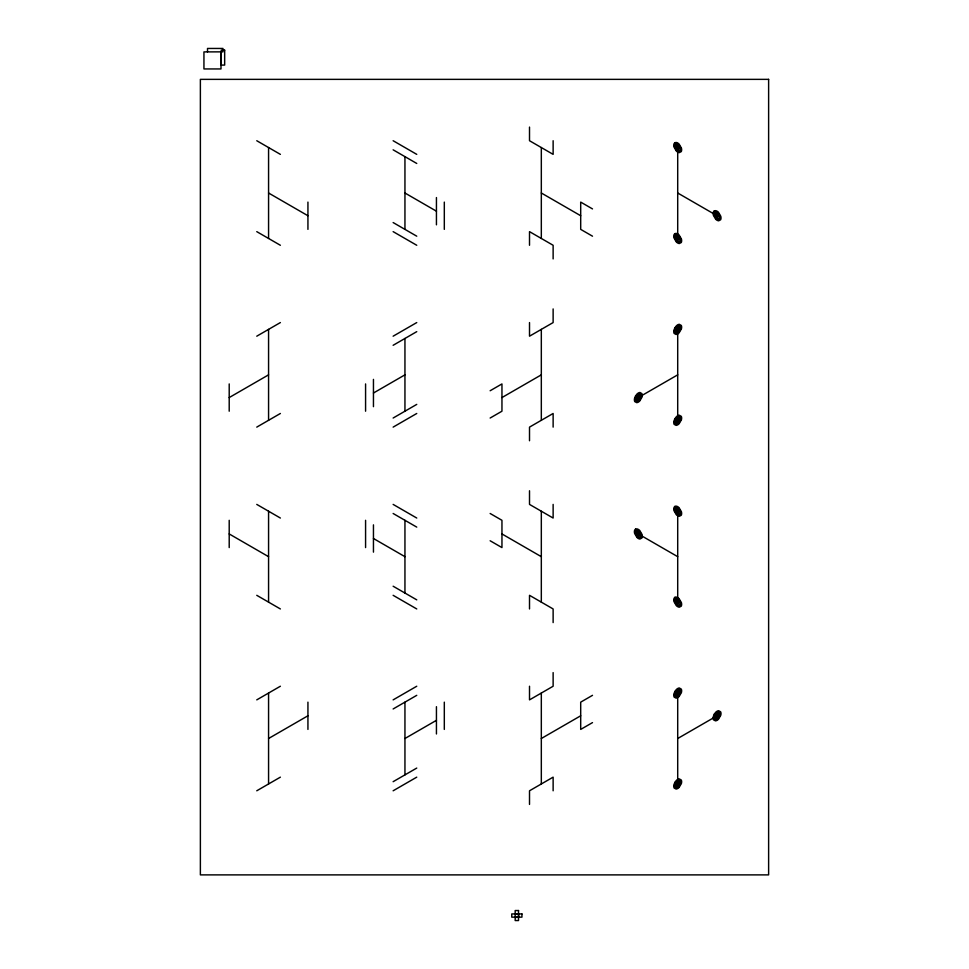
<?xml version="1.0" encoding="UTF-8"?>
<svg xmlns="http://www.w3.org/2000/svg" width="969" height="969" viewBox="0 0 969 969"><rect width="100%" height="100%" fill="white"/><g stroke="black" fill="none" stroke-linecap="round" stroke-linejoin="round"><path stroke-width="1.45" d="M256.761 336.195L280.38 322.568M229.205 397.569L268.57 374.846M393.135 336.195L416.755 322.568M393.135 345.291L416.755 331.652M256.761 427.123L280.38 413.484M373.453 393.026L404.945 374.846M393.135 418.027L416.755 404.388M393.135 427.123L416.755 413.484M490.144 390.749L501.954 383.93L501.954 411.207L490.144 418.027M501.954 397.569L541.32 374.846M638.329 397.569L677.706 374.846M256.761 699.872L280.38 686.234M268.57 738.511L307.936 715.788M393.135 699.872L416.755 686.234M393.135 708.969L416.755 695.33M256.761 790.789L280.38 777.15M404.945 738.511L436.438 720.33M393.135 781.692L416.755 768.066M393.135 790.789L416.755 777.15M592.507 695.33L580.697 702.15L580.697 729.415L592.507 722.608M541.32 738.511L580.697 715.788M677.706 738.511L717.072 715.788M515.181 913.731L518.524 913.731M515.181 917.352L518.524 917.352M677.706 193.001L717.072 215.736M592.507 208.916L580.697 202.097L580.697 229.374L592.507 236.194M541.32 193.001L580.697 215.736M393.135 140.723L416.755 154.362M393.135 149.82L416.755 163.458M404.945 193.001L436.438 211.194M256.761 140.723L280.38 154.362M393.135 222.555L416.755 236.194M393.135 231.639L416.755 245.278M268.57 193.001L307.936 215.736M256.761 231.639L280.38 245.278M638.329 533.943L677.706 556.678M490.144 513.485L501.954 520.305L501.954 547.582L490.144 540.763M501.954 533.943L541.32 556.678M393.135 504.401L416.755 518.04M393.135 513.485L416.755 527.124M373.453 538.498L404.945 556.678M256.761 504.401L280.38 518.04M393.135 586.221L416.755 599.859M393.135 595.317L416.755 608.956M229.205 533.943L268.57 556.678M256.761 595.317L280.38 608.956M677.706 147.542L677.706 238.459M677.706 329.375L677.706 420.304M677.706 511.22L677.706 602.137M677.706 693.053L677.706 783.969M553.129 140.723L553.129 154.362L529.51 140.723L529.51 127.084M553.129 258.917L553.129 245.278L529.51 231.639L529.51 245.278M553.129 308.929L553.129 322.568L529.51 336.195L529.51 322.568M553.129 427.123L553.129 413.484L529.51 427.123L529.51 440.75M553.129 504.401L553.129 518.04L529.51 504.401L529.51 490.762M553.129 622.595L553.129 608.956L529.51 595.317L529.51 608.956M553.129 672.595L553.129 686.234L529.51 699.872L529.51 686.234M553.129 790.789L553.129 777.15L529.51 790.789L529.51 804.427M541.32 147.542L541.32 238.459M541.32 329.375L541.32 420.304M541.32 511.22L541.32 602.137M541.32 693.053L541.32 783.969M518.585 913.937L518.585 917.146M444.311 202.097L444.311 229.374M444.311 702.15L444.311 729.415M436.438 197.555L436.438 224.82M436.438 706.692L436.438 733.969M404.945 156.639L404.945 229.374M404.945 338.472L404.945 411.207M404.945 520.305L404.945 593.04M404.945 702.15L404.945 774.885M373.453 379.388L373.453 406.665M373.453 524.859L373.453 552.136M365.579 383.93L365.579 411.207M365.579 520.305L365.579 547.582M307.936 202.097L307.936 229.374M307.936 702.15L307.936 729.415M268.57 147.542L268.57 238.459M268.57 329.375L268.57 420.304M268.57 511.22L268.57 602.137M268.57 693.053L268.57 783.969M229.205 383.93L229.205 411.207M229.205 520.305L229.205 547.582M220.993 51.902L220.993 68.944L203.938 68.944L203.938 51.902L222.967 51.854L222.967 48.45L207.511 48.45L207.511 51.854M636.863 397.75C638.559 404.933 642.35 389.841 636.863 397.75M637.602 397.665C638.462 400.694 639.915 394.153 637.602 397.665M676.229 329.569C677.925 336.752 681.728 321.66 676.229 329.569M676.968 329.472C677.828 332.5 679.281 325.972 676.968 329.472M676.229 420.485C677.925 427.668 681.728 412.576 676.229 420.485M676.968 420.389C677.828 423.417 679.281 416.888 676.968 420.389M676.229 693.235C677.925 700.417 681.728 685.325 676.229 693.235M676.968 693.15C677.828 696.178 679.281 689.637 676.968 693.15M676.229 784.151C677.925 791.346 681.728 776.254 676.229 784.151M676.968 784.066C677.828 787.094 679.281 780.554 676.968 784.066M715.594 715.97C717.29 723.153 721.093 708.06 715.594 715.97M716.333 715.873C717.193 718.901 718.647 712.372 716.333 715.873M676.265 145.968C676.604 153.477 682.164 145.507 676.265 145.968M676.98 146.755C677.149 150.51 679.935 146.525 676.98 146.755M676.265 236.884C676.604 244.394 682.164 236.424 676.265 236.884M676.98 237.671C677.149 241.426 679.935 237.441 676.98 237.671M636.899 532.369C637.239 539.878 642.786 531.908 636.899 532.369M637.614 533.156C637.784 536.911 640.557 532.926 637.614 533.156M715.643 214.149C715.982 221.659 721.53 213.701 715.643 214.149M716.357 214.948C716.527 218.703 719.301 214.718 716.357 214.948M676.265 509.633C676.604 517.143 682.164 509.185 676.265 509.633M676.98 510.433C677.149 514.188 679.935 510.203 676.98 510.433M676.265 600.562C676.604 608.072 682.164 600.102 676.265 600.562M676.98 601.349C677.149 605.104 679.935 601.119 676.98 601.349M635.543 395.958L634.659 398.029A6.359 6.359 0 0 0 634.392 399.846A4.312 4.312 0 0 0 634.78 401.626L636.706 402.644A4.058 4.058 0 0 0 638.329 402.111A6.359 6.359 0 0 0 639.77 400.984L642.011 397.108A6.359 6.359 0 0 0 642.265 395.291A4.058 4.058 0 0 0 641.902 393.62L639.964 392.493A4.058 4.058 0 0 0 638.329 393.026A6.359 6.359 0 0 0 636.899 394.153L635.543 395.958M636.1 396.285L635.398 397.932A5.087 5.087 0 0 0 635.179 399.385A3.452 3.452 0 0 0 635.494 400.815L637.033 401.626A3.246 3.246 0 0 0 638.329 401.202A5.087 5.087 0 0 0 639.479 400.294L641.272 397.205A5.087 5.087 0 0 0 641.478 395.752A3.246 3.246 0 0 0 641.187 394.407L639.637 393.511A3.246 3.246 0 0 0 638.329 393.935A5.087 5.087 0 0 0 637.178 394.843L636.1 396.285M636.657 396.6L636.124 397.847A3.815 3.815 0 0 0 635.967 398.937A2.592 2.592 0 0 0 636.197 400.003L637.36 400.609A2.435 2.435 0 0 0 638.329 400.294A3.815 3.815 0 0 0 639.201 399.616L640.533 397.29A3.815 3.815 0 0 0 640.691 396.2A2.435 2.435 0 0 0 640.473 395.207L639.31 394.528A2.435 2.435 0 0 0 638.329 394.843A3.815 3.815 0 0 0 637.469 395.522L636.657 396.6M674.921 327.776L674.024 329.835A6.359 6.359 0 0 0 673.77 331.652A4.312 4.312 0 0 0 674.145 333.433L676.071 334.45A4.058 4.058 0 0 0 677.706 333.93A6.359 6.359 0 0 0 679.136 332.791L681.377 328.915A6.359 6.359 0 0 0 681.643 327.11A4.058 4.058 0 0 0 681.28 325.439L679.33 324.312A4.058 4.058 0 0 0 677.706 324.833A6.359 6.359 0 0 0 676.265 325.972L674.921 327.776M675.478 328.091L674.763 329.751A5.087 5.087 0 0 0 674.557 331.204A3.452 3.452 0 0 0 674.86 332.621L676.398 333.433A3.246 3.246 0 0 0 677.706 333.021A5.087 5.087 0 0 0 678.845 332.113L680.638 329.012A5.087 5.087 0 0 0 680.856 327.558A3.246 3.246 0 0 0 680.565 326.226L679.003 325.33A3.246 3.246 0 0 0 677.706 325.741A5.087 5.087 0 0 0 676.556 326.65L675.478 328.091M676.035 328.418L675.502 329.654A3.815 3.815 0 0 0 675.345 330.744A2.592 2.592 0 0 0 675.575 331.81L676.725 332.428A2.435 2.435 0 0 0 677.706 332.113A3.815 3.815 0 0 0 678.566 331.422L679.899 329.109A3.815 3.815 0 0 0 680.068 328.019A2.435 2.435 0 0 0 679.85 327.013L678.675 326.335A2.435 2.435 0 0 0 677.706 326.65A3.815 3.815 0 0 0 676.834 327.328L676.035 328.418M674.921 418.693L674.024 420.764A6.359 6.359 0 0 0 673.77 422.569A4.312 4.312 0 0 0 674.145 424.349L676.071 425.367A4.058 4.058 0 0 0 677.706 424.846A6.359 6.359 0 0 0 679.136 423.707L681.377 419.843A6.359 6.359 0 0 0 681.643 418.027A4.058 4.058 0 0 0 681.28 416.355L679.33 415.229A4.058 4.058 0 0 0 677.706 415.749A6.359 6.359 0 0 0 676.265 416.888L674.921 418.693M675.478 419.008L674.763 420.667A5.087 5.087 0 0 0 674.557 422.121A3.452 3.452 0 0 0 674.86 423.538L676.398 424.349A3.246 3.246 0 0 0 677.706 423.938A5.087 5.087 0 0 0 678.845 423.029L680.638 419.928A5.087 5.087 0 0 0 680.856 418.475A3.246 3.246 0 0 0 680.565 417.142L679.003 416.246A3.246 3.246 0 0 0 677.706 416.658A5.087 5.087 0 0 0 676.556 417.566L675.478 419.008M676.035 419.335L675.502 420.57A3.815 3.815 0 0 0 675.345 421.66A2.592 2.592 0 0 0 675.575 422.726L676.725 423.344A2.435 2.435 0 0 0 677.706 423.029A3.815 3.815 0 0 0 678.566 422.351L679.899 420.025A3.815 3.815 0 0 0 680.068 418.935A2.435 2.435 0 0 0 679.85 417.93L678.675 417.251A2.435 2.435 0 0 0 677.706 417.566A3.815 3.815 0 0 0 676.834 418.257L676.035 419.335M674.921 691.442L674.024 693.513A6.359 6.359 0 0 0 673.77 695.33A4.312 4.312 0 0 0 674.145 697.099L676.071 698.128A4.058 4.058 0 0 0 677.706 697.595A6.359 6.359 0 0 0 679.136 696.469L681.377 692.593A6.359 6.359 0 0 0 681.643 690.776A4.058 4.058 0 0 0 681.28 689.104L679.33 687.978A4.058 4.058 0 0 0 677.706 688.511A6.359 6.359 0 0 0 676.265 689.637L674.921 691.442M675.478 691.769L674.763 693.416A5.087 5.087 0 0 0 674.557 694.87A3.452 3.452 0 0 0 674.86 696.299L676.398 697.111A3.246 3.246 0 0 0 677.706 696.687A5.087 5.087 0 0 0 678.845 695.778L680.638 692.69A5.087 5.087 0 0 0 680.856 691.236A3.246 3.246 0 0 0 680.565 689.892L679.003 688.995A3.246 3.246 0 0 0 677.706 689.419A5.087 5.087 0 0 0 676.556 690.328L675.478 691.769M676.035 692.084L675.502 693.332A3.815 3.815 0 0 0 675.345 694.422A2.592 2.592 0 0 0 675.575 695.488L676.725 696.093A2.435 2.435 0 0 0 677.706 695.778A3.815 3.815 0 0 0 678.566 695.1L679.899 692.774A3.815 3.815 0 0 0 680.068 691.684A2.435 2.435 0 0 0 679.85 690.679L678.675 690.013A2.435 2.435 0 0 0 677.706 690.328A3.815 3.815 0 0 0 676.834 691.006L676.035 692.084M674.921 782.358L674.024 784.43A6.359 6.359 0 0 0 673.77 786.247A4.312 4.312 0 0 0 674.145 788.027L676.071 789.045A4.058 4.058 0 0 0 677.706 788.512A6.359 6.359 0 0 0 679.136 787.385L681.377 783.509A6.359 6.359 0 0 0 681.643 781.692A4.058 4.058 0 0 0 681.28 780.021L679.33 778.906A4.058 4.058 0 0 0 677.706 779.427A6.359 6.359 0 0 0 676.265 780.554L674.921 782.358M675.478 782.686L674.763 784.345A5.087 5.087 0 0 0 674.557 785.786A3.452 3.452 0 0 0 674.86 787.216L676.398 788.027A3.246 3.246 0 0 0 677.706 787.603A5.087 5.087 0 0 0 678.845 786.695L680.638 783.606A5.087 5.087 0 0 0 680.856 782.153A3.246 3.246 0 0 0 680.565 780.808L679.003 779.912A3.246 3.246 0 0 0 677.706 780.336A5.087 5.087 0 0 0 676.556 781.244L675.478 782.686M676.035 783.013L675.502 784.248A3.815 3.815 0 0 0 675.345 785.338A2.592 2.592 0 0 0 675.575 786.404L676.725 787.01A2.435 2.435 0 0 0 677.706 786.695A3.815 3.815 0 0 0 678.566 786.016L679.899 783.691A3.815 3.815 0 0 0 680.068 782.613A2.435 2.435 0 0 0 679.85 781.608L678.675 780.929A2.435 2.435 0 0 0 677.706 781.244A3.815 3.815 0 0 0 676.834 781.922L676.035 783.013M714.286 714.177L713.402 716.248A6.359 6.359 0 0 0 713.136 718.053A4.312 4.312 0 0 0 713.511 719.834L715.437 720.851A4.058 4.058 0 0 0 717.072 720.33A6.359 6.359 0 0 0 718.501 719.192L720.742 715.328A6.359 6.359 0 0 0 721.009 713.511A4.058 4.058 0 0 0 720.645 711.84L718.695 710.713A4.058 4.058 0 0 0 717.072 711.234A6.359 6.359 0 0 0 715.631 712.372L714.286 714.177M714.843 714.492L714.129 716.152A5.087 5.087 0 0 0 713.923 717.605A3.452 3.452 0 0 0 714.226 719.022L715.764 719.834A3.246 3.246 0 0 0 717.072 719.422A5.087 5.087 0 0 0 718.223 718.514L720.003 715.413A5.087 5.087 0 0 0 720.221 713.959A3.246 3.246 0 0 0 719.931 712.627L718.368 711.731A3.246 3.246 0 0 0 717.072 712.142A5.087 5.087 0 0 0 715.921 713.051L714.843 714.492M715.401 714.819L714.868 716.055A3.815 3.815 0 0 0 714.71 717.145A2.592 2.592 0 0 0 714.94 718.211L716.091 718.828A2.435 2.435 0 0 0 717.072 718.514A3.815 3.815 0 0 0 717.932 717.835L719.277 715.51A3.815 3.815 0 0 0 719.434 714.419A2.435 2.435 0 0 0 719.216 713.414L718.053 712.736A2.435 2.435 0 0 0 717.072 713.051A3.815 3.815 0 0 0 716.212 713.741L715.401 714.819M674.921 142.722L674.121 143.594A4.058 4.058 0 0 0 673.77 145.277A6.359 6.359 0 0 0 674.024 147.082L676.265 150.958A6.359 6.359 0 0 0 677.706 152.097A4.058 4.058 0 0 0 679.33 152.617L681.255 151.6A4.312 4.312 0 0 0 681.643 149.82A6.359 6.359 0 0 0 681.377 148.003L679.136 144.139A6.359 6.359 0 0 0 677.706 143A4.058 4.058 0 0 0 676.071 142.479L674.921 142.722M675.478 143.691L674.836 144.381A3.246 3.246 0 0 0 674.557 145.725A5.087 5.087 0 0 0 674.763 147.179L676.556 150.28A5.087 5.087 0 0 0 677.706 151.176A3.246 3.246 0 0 0 679.003 151.6L680.541 150.789A3.452 3.452 0 0 0 680.856 149.359A5.087 5.087 0 0 0 680.638 147.918L678.845 144.817A5.087 5.087 0 0 0 677.706 143.909A3.246 3.246 0 0 0 676.398 143.485L675.478 143.691M676.035 144.647L675.55 145.18A2.435 2.435 0 0 0 675.345 146.186A3.815 3.815 0 0 0 675.502 147.264L676.834 149.589A3.815 3.815 0 0 0 677.706 150.268A2.435 2.435 0 0 0 678.675 150.583L679.838 149.977A2.592 2.592 0 0 0 680.068 148.911A3.815 3.815 0 0 0 679.899 147.821L678.566 145.495A3.815 3.815 0 0 0 677.706 144.817A2.435 2.435 0 0 0 676.725 144.502L676.035 144.647M674.921 233.638L674.121 234.51A4.058 4.058 0 0 0 673.77 236.194A6.359 6.359 0 0 0 674.024 237.999L676.265 241.875A6.359 6.359 0 0 0 677.706 243.013A4.058 4.058 0 0 0 679.33 243.534L681.255 242.516A4.312 4.312 0 0 0 681.643 240.736A6.359 6.359 0 0 0 681.377 238.919L679.136 235.055A6.359 6.359 0 0 0 677.706 233.917A4.058 4.058 0 0 0 676.071 233.396L674.921 233.638M675.478 234.607L674.836 235.31A3.246 3.246 0 0 0 674.557 236.642A5.087 5.087 0 0 0 674.763 238.095L676.556 241.196A5.087 5.087 0 0 0 677.706 242.105A3.246 3.246 0 0 0 679.003 242.516L680.541 241.705A3.452 3.452 0 0 0 680.856 240.276A5.087 5.087 0 0 0 680.638 238.834L678.845 235.733A5.087 5.087 0 0 0 677.706 234.825A3.246 3.246 0 0 0 676.398 234.401L675.478 234.607M676.035 235.564L675.55 236.097A2.435 2.435 0 0 0 675.345 237.102A3.815 3.815 0 0 0 675.502 238.192L676.834 240.506A3.815 3.815 0 0 0 677.706 241.196A2.435 2.435 0 0 0 678.675 241.499L679.838 240.893A2.592 2.592 0 0 0 680.068 239.827A3.815 3.815 0 0 0 679.899 238.737L678.566 236.412A3.815 3.815 0 0 0 677.706 235.733A2.435 2.435 0 0 0 676.725 235.419L676.035 235.564M714.286 210.915L713.499 211.787A4.058 4.058 0 0 0 713.136 213.459A6.359 6.359 0 0 0 713.402 215.275L715.631 219.139A6.359 6.359 0 0 0 717.072 220.278A4.058 4.058 0 0 0 718.695 220.799L720.621 219.781A4.312 4.312 0 0 0 721.009 218.001A6.359 6.359 0 0 0 720.742 216.196L718.501 212.32A6.359 6.359 0 0 0 717.072 211.181A4.058 4.058 0 0 0 715.437 210.661L714.286 210.915M714.843 211.872L714.214 212.574A3.246 3.246 0 0 0 713.923 213.919A5.087 5.087 0 0 0 714.129 215.36L715.921 218.461A5.087 5.087 0 0 0 717.072 219.369A3.246 3.246 0 0 0 718.368 219.793L719.906 218.97A3.452 3.452 0 0 0 720.221 217.553A5.087 5.087 0 0 0 720.003 216.099L718.223 212.998A5.087 5.087 0 0 0 717.072 212.102A3.246 3.246 0 0 0 715.764 211.678L714.843 211.872M715.401 212.841L714.928 213.362A2.435 2.435 0 0 0 714.71 214.367A3.815 3.815 0 0 0 714.868 215.457L716.212 217.783A3.815 3.815 0 0 0 717.072 218.461A2.435 2.435 0 0 0 718.053 218.776L719.204 218.158A2.592 2.592 0 0 0 719.434 217.092A3.815 3.815 0 0 0 719.277 216.014L717.932 213.689A3.815 3.815 0 0 0 717.072 213.01A2.435 2.435 0 0 0 716.091 212.695L715.401 212.841M635.543 529.122L634.756 529.995A4.058 4.058 0 0 0 634.392 531.678A6.359 6.359 0 0 0 634.659 533.483L636.899 537.359A6.359 6.359 0 0 0 638.329 538.498A4.058 4.058 0 0 0 639.964 539.018L641.89 538.001A4.312 4.312 0 0 0 642.265 536.22A6.359 6.359 0 0 0 642.011 534.404L639.77 530.54A6.359 6.359 0 0 0 638.329 529.401A4.058 4.058 0 0 0 636.706 528.88L635.543 529.122M636.1 530.091L635.47 530.794A3.246 3.246 0 0 0 635.179 532.126A5.087 5.087 0 0 0 635.398 533.58L637.178 536.681A5.087 5.087 0 0 0 638.329 537.589A3.246 3.246 0 0 0 639.637 538.001L641.175 537.189A3.452 3.452 0 0 0 641.478 535.76A5.087 5.087 0 0 0 641.272 534.319L639.479 531.218A5.087 5.087 0 0 0 638.329 530.309A3.246 3.246 0 0 0 637.033 529.886L636.1 530.091M636.657 531.048L636.185 531.581A2.435 2.435 0 0 0 635.967 532.587A3.815 3.815 0 0 0 636.124 533.665L637.469 535.99A3.815 3.815 0 0 0 638.329 536.669A2.435 2.435 0 0 0 639.31 536.983L640.461 536.378A2.592 2.592 0 0 0 640.691 535.312A3.815 3.815 0 0 0 640.533 534.222L639.201 531.896A3.815 3.815 0 0 0 638.329 531.218A2.435 2.435 0 0 0 637.36 530.903L636.657 531.048M674.921 506.399L674.121 507.272A4.058 4.058 0 0 0 673.77 508.943A6.359 6.359 0 0 0 674.024 510.76L676.265 514.624A6.359 6.359 0 0 0 677.706 515.762A4.058 4.058 0 0 0 679.33 516.283L681.255 515.266A4.312 4.312 0 0 0 681.643 513.485A6.359 6.359 0 0 0 681.377 511.68L679.136 507.804A6.359 6.359 0 0 0 677.706 506.666A4.058 4.058 0 0 0 676.071 506.145L674.921 506.399M675.478 507.356L674.836 508.059A3.246 3.246 0 0 0 674.557 509.403A5.087 5.087 0 0 0 674.763 510.845L676.556 513.945A5.087 5.087 0 0 0 677.706 514.854A3.246 3.246 0 0 0 679.003 515.278L680.541 514.454A3.452 3.452 0 0 0 680.856 513.037A5.087 5.087 0 0 0 680.638 511.584L678.845 508.483A5.087 5.087 0 0 0 677.706 507.574A3.246 3.246 0 0 0 676.398 507.162L675.478 507.356M676.035 508.325L675.55 508.846A2.435 2.435 0 0 0 675.345 509.851A3.815 3.815 0 0 0 675.502 510.942L676.834 513.267A3.815 3.815 0 0 0 677.706 513.945A2.435 2.435 0 0 0 678.675 514.26L679.838 513.643A2.592 2.592 0 0 0 680.068 512.577A3.815 3.815 0 0 0 679.899 511.499L678.566 509.173A3.815 3.815 0 0 0 677.706 508.495A2.435 2.435 0 0 0 676.725 508.18L676.035 508.325M674.921 597.316L674.121 598.188A4.058 4.058 0 0 0 673.77 599.859A6.359 6.359 0 0 0 674.024 601.676L676.265 605.552A6.359 6.359 0 0 0 677.706 606.679A4.058 4.058 0 0 0 679.33 607.2L681.255 606.182A4.312 4.312 0 0 0 681.643 604.414A6.359 6.359 0 0 0 681.377 602.597L679.136 598.721A6.359 6.359 0 0 0 677.706 597.594A4.058 4.058 0 0 0 676.071 597.061L674.921 597.316M675.478 598.273L674.836 598.975A3.246 3.246 0 0 0 674.557 600.32A5.087 5.087 0 0 0 674.763 601.761L676.556 604.862A5.087 5.087 0 0 0 677.706 605.77A3.246 3.246 0 0 0 679.003 606.194L680.541 605.371A3.452 3.452 0 0 0 680.856 603.953A5.087 5.087 0 0 0 680.638 602.5L678.845 599.411A5.087 5.087 0 0 0 677.706 598.503A3.246 3.246 0 0 0 676.398 598.079L675.478 598.273M676.035 599.242L675.55 599.763A2.435 2.435 0 0 0 675.345 600.768A3.815 3.815 0 0 0 675.502 601.858L676.834 604.184A3.815 3.815 0 0 0 677.706 604.862A2.435 2.435 0 0 0 678.675 605.177L679.838 604.571A2.592 2.592 0 0 0 680.068 603.493A3.815 3.815 0 0 0 679.899 602.415L678.566 600.09A3.815 3.815 0 0 0 677.706 599.411A2.435 2.435 0 0 0 676.725 599.096L676.035 599.242M224.663 50.158L221.259 50.158L221.259 65.08L224.663 65.08L224.663 50.158M768.623 79.361L200.377 79.361L200.377 874.886L768.623 874.886L768.623 79.361M518.524 910.533L515.181 910.533L515.181 920.55L518.524 920.55L518.524 910.533M521.94 913.937L511.765 913.937L511.765 917.146L521.94 917.146L521.94 913.937"/></g></svg>
